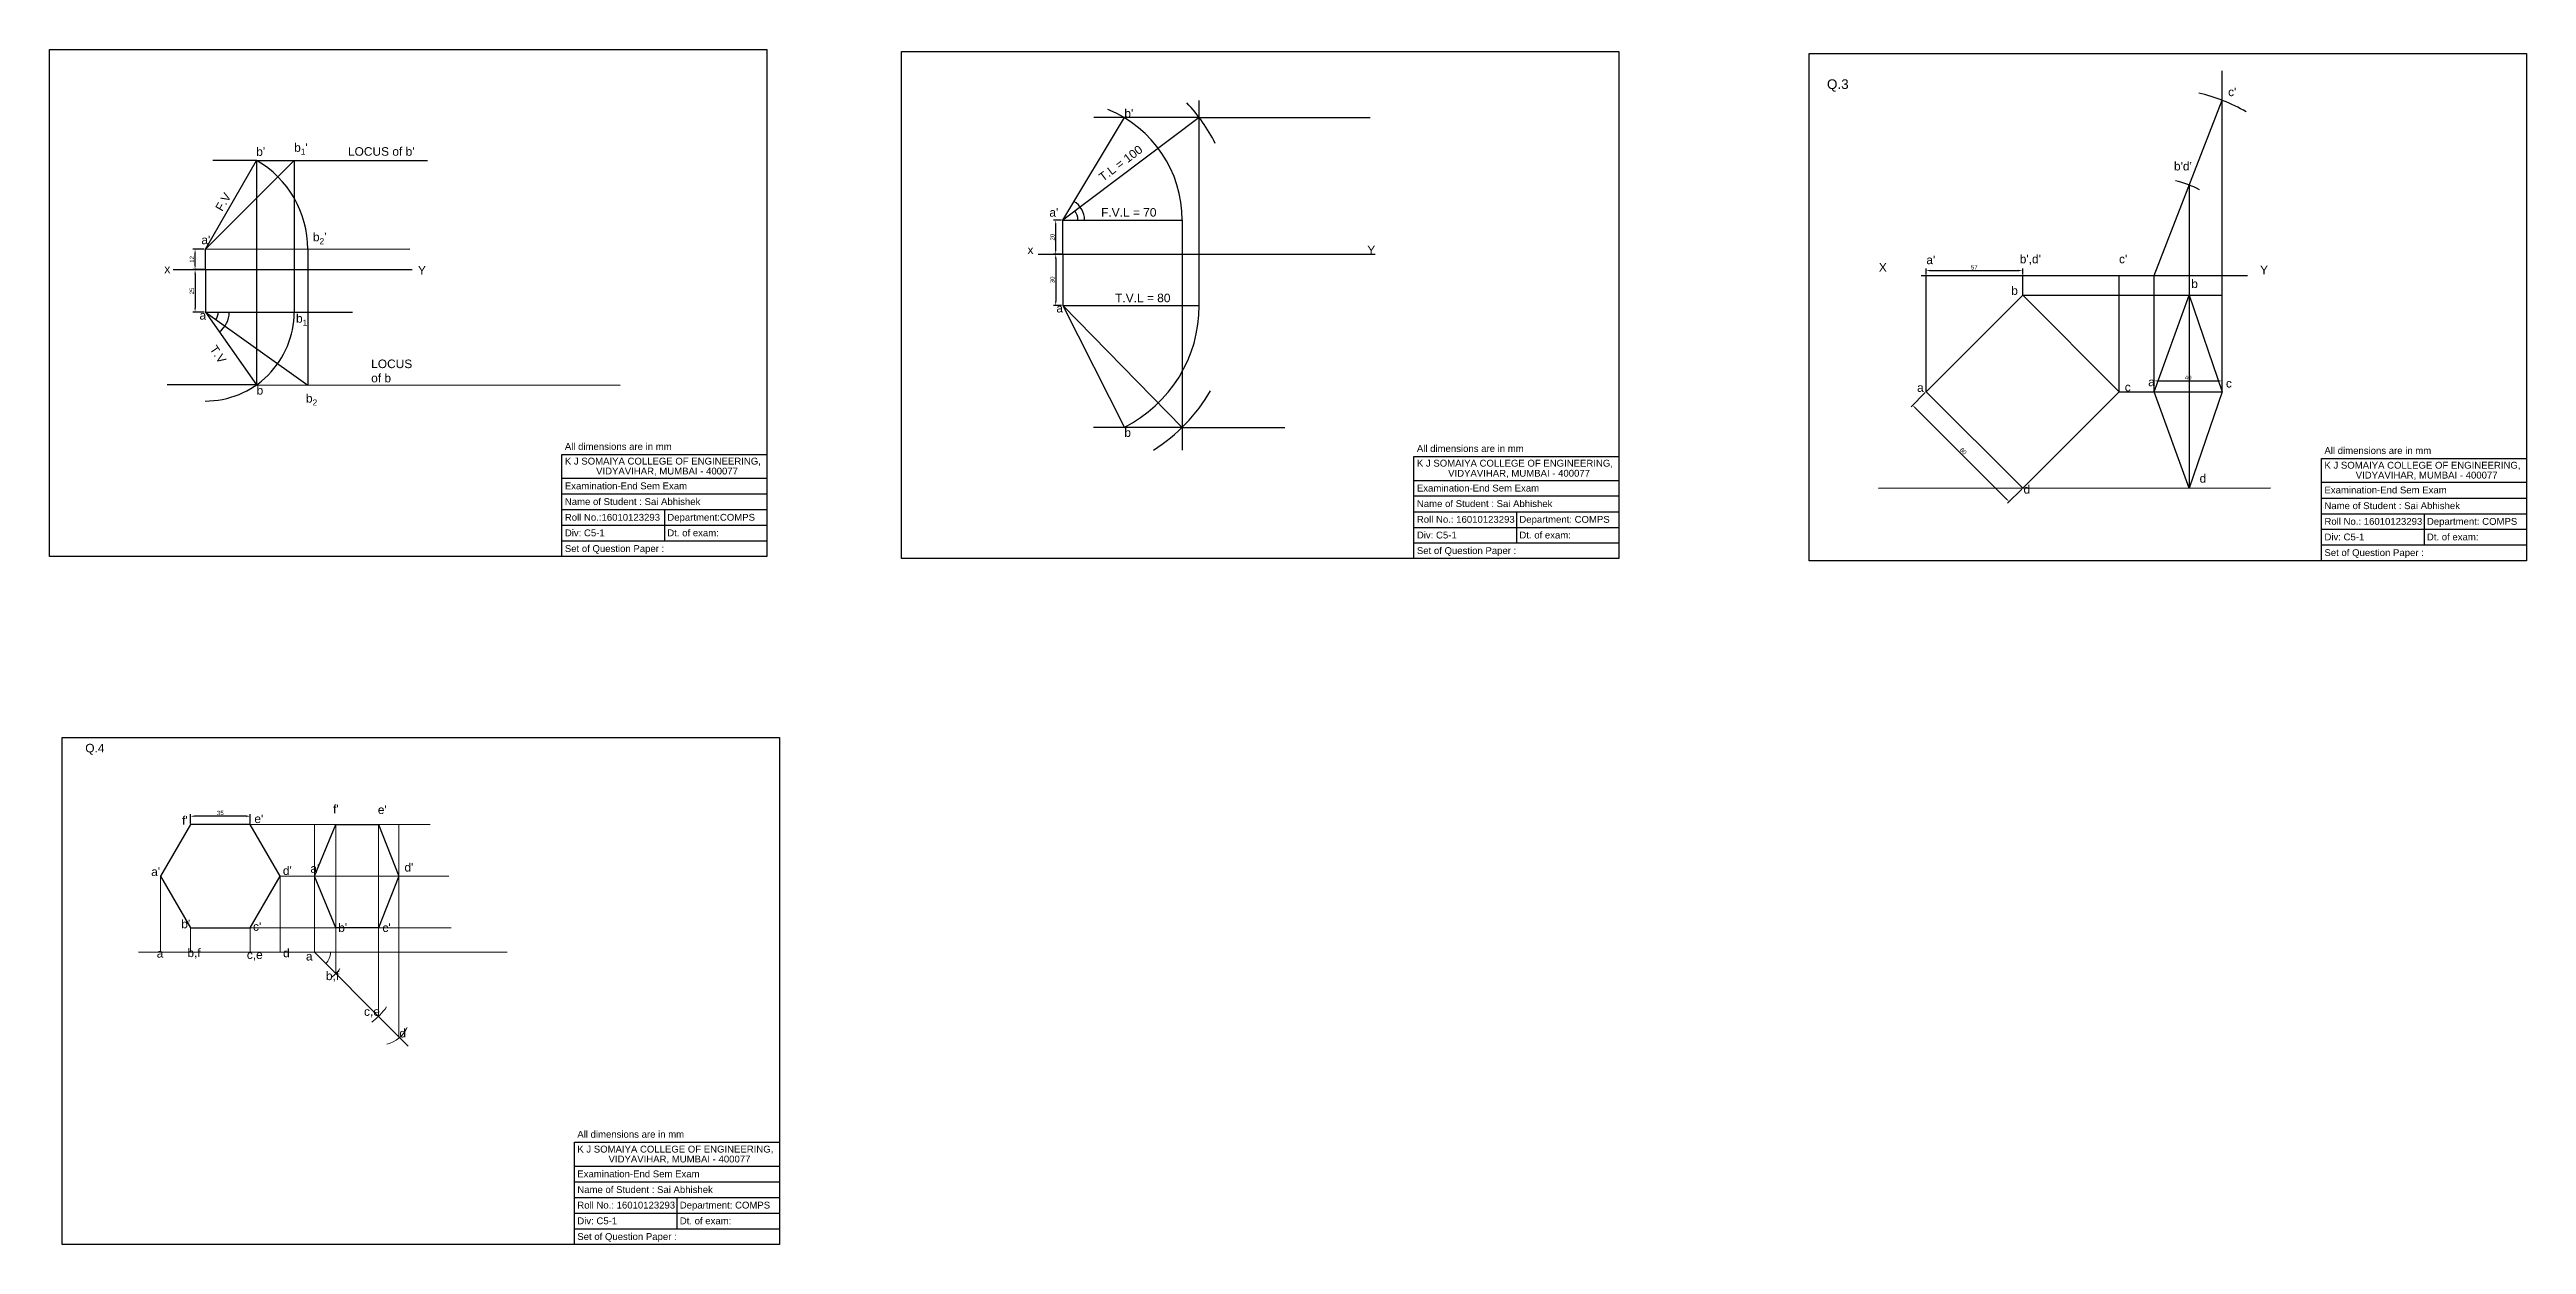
# Model space of a CAD drawing. Header units: millimetres. Extents: x 2171 to 3622, y 1468 to 2168.
import ezdxf
from ezdxf.enums import TextEntityAlignment as Align

# ---------------------------------------------------------------- set-up
doc = ezdxf.new("R2010")
doc.units = ezdxf.units.MM
doc.styles.get("Standard").update_dxf_attribs({"font": 'arial.ttf'})
doc.dimstyles.new('ISO-25', dxfattribs={"dimtxt": 2.5, "dimasz": 2.5, "dimexe": 1.25, "dimexo": 0.625, "dimtad": 1, "dimdec": 0, "dimtxsty": 'Standard', "dimcen": 2.5, "dimadec": 0, "dimazin": 0, "dimtfac": 1, "dimtdec": 0, "dimtmove": 0, "dimatfit": 3, "dimfxl": 1, "dimarcsym": 0})

# ---------------------------------------------------------------- blocks, each defined once
blk = doc.blocks.new('*D1')
at = {"color": 0, "lineweight": -2, "transparency": 16777216}
for p, q in [((2763.9, 2068.5), (2759.2, 2068.5)), ((2760.4, 2051), (2760.4, 2066)), ((2763.9, 2048.5), (2759.2, 2048.5))]:
    blk.add_line(p, q, dxfattribs=at)
at = {"color": 0, "transparency": 16777216}
for points in [[(2760, 2066), (2760.8, 2066), (2760.4, 2068.5)], [(2760, 2051), (2760.8, 2051), (2760.4, 2048.5)]]:
    blk.add_solid(points, dxfattribs=at)
at = {"layer": 'Defpoints', "color": 0, "transparency": 16777216}
for p in [(2760.4, 2068.5), (2764.5, 2068.5), (2764.5, 2048.5)]:
    blk.add_point(p, dxfattribs=at)
at = {"color": 0, "transparency": 16777216, "insert": (2758.5, 2058.5), "char_height": 2.5, "attachment_point": 5, "rotation": 90}
blk.add_mtext('20', dxfattribs=at)
blk = doc.blocks.new('*D2')
at = {"color": 0, "lineweight": -2, "transparency": 16777216}
for p, q in [((2763.9, 2048.5), (2759.2, 2048.5)), ((2760.4, 2046), (2760.4, 2021)), ((2763.9, 2018.5), (2759.2, 2018.5))]:
    blk.add_line(p, q, dxfattribs=at)
at = {"color": 0, "transparency": 16777216}
for points in [[(2760, 2046), (2760.9, 2046), (2760.4, 2048.5)], [(2760, 2021), (2760.9, 2021), (2760.4, 2018.5)]]:
    blk.add_solid(points, dxfattribs=at)
at = {"layer": 'Defpoints', "color": 0, "transparency": 16777216}
for p in [(2764.5, 2048.5), (2760.4, 2018.5), (2764.5, 2018.5)]:
    blk.add_point(p, dxfattribs=at)
at = {"color": 0, "transparency": 16777216, "insert": (2758.5, 2033.5), "char_height": 2.5, "attachment_point": 5, "rotation": 90}
blk.add_mtext('30', dxfattribs=at)
blk = doc.blocks.new('*D3')
at = {"color": 0, "lineweight": -2, "transparency": 16777216}
for p, q in [((2261.9, 2039.5), (2255.2, 2039.5)), ((2256.5, 2037), (2256.5, 2017)), ((2261.9, 2014.5), (2255.2, 2014.5))]:
    blk.add_line(p, q, dxfattribs=at)
at = {"color": 0, "transparency": 16777216}
for points in [[(2256.1, 2037), (2256.9, 2037), (2256.5, 2039.5)], [(2256.1, 2017), (2256.9, 2017), (2256.5, 2014.5)]]:
    blk.add_solid(points, dxfattribs=at)
at = {"layer": 'Defpoints', "color": 0, "transparency": 16777216}
for p in [(2262.5, 2039.5), (2256.5, 2014.5), (2262.5, 2014.5)]:
    blk.add_point(p, dxfattribs=at)
at = {"color": 0, "transparency": 16777216, "insert": (2254.6, 2027), "char_height": 2.5, "attachment_point": 5, "rotation": 90}
blk.add_mtext('25', dxfattribs=at)
blk = doc.blocks.new('*D4')
at = {"color": 0, "lineweight": -2, "transparency": 16777216}
for p, q in [((2261.9, 2051.5), (2255.2, 2051.5)), ((2256.5, 2042), (2256.5, 2049)), ((2261.9, 2039.5), (2255.2, 2039.5))]:
    blk.add_line(p, q, dxfattribs=at)
at = {"color": 0, "transparency": 16777216}
for points in [[(2256.1, 2049), (2256.9, 2049), (2256.5, 2051.5)], [(2256.1, 2042), (2256.9, 2042), (2256.5, 2039.5)]]:
    blk.add_solid(points, dxfattribs=at)
at = {"layer": 'Defpoints', "color": 0, "transparency": 16777216}
for p in [(2256.5, 2051.5), (2262.5, 2051.5), (2262.5, 2039.5)]:
    blk.add_point(p, dxfattribs=at)
at = {"color": 0, "transparency": 16777216, "insert": (2254.6, 2045.5), "char_height": 2.5, "attachment_point": 5, "rotation": 90}
blk.add_mtext('12', dxfattribs=at)
blk = doc.blocks.new('*D6')
at = {"color": 0, "lineweight": -2, "transparency": 16777216}
for p, q in [((3269.6, 1967.5), (3261.3, 1959.2)), ((3316.9, 1905.3), (3263.9, 1958.3)), ((3326.1, 1910.9), (3317.8, 1902.6))]:
    blk.add_line(p, q, dxfattribs=at)
at = {"color": 0, "transparency": 16777216}
for points in [[(3264.2, 1958.6), (3263.6, 1958), (3262.1, 1960.1)], [(3317.2, 1905.6), (3316.6, 1905), (3318.7, 1903.5)]]:
    blk.add_solid(points, dxfattribs=at)
at = {"layer": 'Defpoints', "color": 0, "transparency": 16777216}
for p in [(3262.1, 1960.1), (3270, 1967.9), (3326.6, 1911.4)]:
    blk.add_point(p, dxfattribs=at)
at = {"color": 0, "transparency": 16777216, "insert": (3291.8, 1933.1), "char_height": 2.5, "attachment_point": 5, "rotation": 315}
blk.add_mtext('80', dxfattribs=at)
blk = doc.blocks.new('*D7')
at = {"color": 0, "lineweight": -2, "transparency": 16777216}
for p, q in [((3403.5, 1968.5), (3403.5, 1975.6)), ((3406, 1974.3), (3441, 1974.3)), ((3443.5, 1968.5), (3443.5, 1975.6))]:
    blk.add_line(p, q, dxfattribs=at)
at = {"color": 0, "transparency": 16777216}
for points in [[(3406, 1974.7), (3406, 1973.9), (3403.5, 1974.3)], [(3441, 1974.7), (3441, 1973.9), (3443.5, 1974.3)]]:
    blk.add_solid(points, dxfattribs=at)
at = {"layer": 'Defpoints', "color": 0, "transparency": 16777216}
for p in [(3443.5, 1974.3), (3403.5, 1967.9), (3443.5, 1967.9)]:
    blk.add_point(p, dxfattribs=at)
at = {"color": 0, "transparency": 16777216, "insert": (3423.5, 1976.2), "char_height": 2.5, "attachment_point": 5}
blk.add_mtext('40', dxfattribs=at)
blk = doc.blocks.new('*D8')
at = {"color": 0, "lineweight": -2, "transparency": 16777216}
for p, q in [((3270, 2036.7), (3270, 2040.2)), ((3272.5, 2038.9), (3324.1, 2038.9)), ((3326.6, 2036.7), (3326.6, 2040.2))]:
    blk.add_line(p, q, dxfattribs=at)
at = {"color": 0, "transparency": 16777216}
for points in [[(3272.5, 2039.4), (3272.5, 2038.5), (3270, 2038.9)], [(3324.1, 2039.4), (3324.1, 2038.5), (3326.6, 2038.9)]]:
    blk.add_solid(points, dxfattribs=at)
at = {"layer": 'Defpoints', "color": 0, "transparency": 16777216}
for p in [(3270, 2036.1), (3326.6, 2038.9), (3326.6, 2036.1)]:
    blk.add_point(p, dxfattribs=at)
at = {"color": 0, "transparency": 16777216, "insert": (3298.3, 2040.8), "char_height": 2.5, "attachment_point": 5}
blk.add_mtext('57', dxfattribs=at)
blk = doc.blocks.new('*D13')
at = {"color": 0, "lineweight": -2, "transparency": 16777216}
for p, q in [((2253.8, 1715.1), (2253.8, 1720.6)), ((2286.3, 1719.3), (2256.3, 1719.3)), ((2288.8, 1715.1), (2288.8, 1720.6))]:
    blk.add_line(p, q, dxfattribs=at)
at = {"color": 0, "lineweight": 9, "transparency": 16777216}
for points in [[(2256.3, 1719.8), (2256.3, 1718.9), (2253.8, 1719.3)], [(2286.3, 1719.8), (2286.3, 1718.9), (2288.8, 1719.3)]]:
    blk.add_solid(points, dxfattribs=at)
at = {"layer": 'Defpoints', "color": 0, "lineweight": 9, "transparency": 16777216}
for p in [(2253.8, 1719.3), (2253.8, 1714.5), (2288.8, 1714.5)]:
    blk.add_point(p, dxfattribs=at)
at = {"color": 0, "lineweight": 9, "transparency": 16777216, "insert": (2271.3, 1721.2), "char_height": 2.5, "attachment_point": 5}
blk.add_mtext('35', dxfattribs=at)

msp = doc.modelspace()

# ---------------------------------------------------------------- linework, layer by layer
for p, q in [((2171.3, 2168.4), (2591.3, 2168.4)), ((2171.3, 1871.4), (2171.3, 2168.4)), ((2591.3, 2168.4), (2591.3, 1871.4)), ((2670.2, 2167.2), (3090.2, 2167.2)), ((2670.2, 1870.2), (2670.2, 2167.2)), ((3090.2, 2167.2), (3090.2, 1870.2)), ((3201.6, 2166), (3621.6, 2166)), ((3201.6, 1869), (3201.6, 2166)), ((3621.6, 2166), (3621.6, 1869)), ((3443.5, 2138.8), (3443.5, 2155.9)), ((2844.5, 2018.5), (2844.5, 2138.5)), ((3443.5, 1967.9), (3443.5, 2138.8)), ((2844.5, 2128.5), (2764.5, 2068.5)), ((2764.5, 2068.5), (2800.6, 2128.5)), ((2844.5, 2128.5), (2782.7, 2128.5)), ((2844.5, 2128.5), (2944.5, 2128.5)), ((2844.5, 2128.5), (2944.5, 2128.5)), ((2844.5, 2128.5), (2944.5, 2128.5)), ((2262.5, 2051.5), (2314.5, 2103.5)), ((2262.5, 2051.5), (2292.5, 2103.4)), ((2292.5, 2103.4), (2266.8, 2103.5)), ((2292.5, 2103.4), (2292.4, 1972)), ((2292.5, 2103.4), (2392.5, 2103.4)), ((2314.5, 2103.4), (2314.5, 2103.4)), ((2314.5, 2103.4), (2314.5, 2103.4)), ((2314.5, 2103.4), (2314.5, 2014.5)), ((3424.1, 2089), (3424.1, 1967.9)), ((2764.5, 2048.5), (2764.5, 2068.5)), ((2764.5, 2068.5), (2834.5, 2068.5)), ((2834.5, 2068.5), (2834.5, 1933.7)), ((2262.5, 2051.5), (2382.2, 2051.6)), ((2262.5, 2039.5), (2262.5, 2051.5)), ((2322.5, 2051.5), (2322.5, 2014.5)), ((2750.1, 2048.5), (2947.5, 2048.5)), ((2764.5, 2048.5), (2764.5, 2018.5)), ((2243.7, 2039.5), (2383.7, 2039.5)), ((2262.5, 2039.5), (2262.5, 2014.5)), ((3267.1, 2036.1), (3458.2, 2036.1)), ((3270, 1967.9), (3270, 2036.1)), ((3326.6, 2024.5), (3326.6, 2036.1)), ((3383.1, 1967.9), (3383.1, 2036.1)), ((3383.1, 2036.1), (3383.1, 2036.1)), ((3403.5, 1967.9), (3403.5, 2036.1)), ((2764.5, 2018.5), (2844.5, 2018.5)), ((2834.5, 1947.1), (2764.5, 2018.5)), ((2764.5, 2018.5), (2800.6, 1947.1)), ((2844.5, 2018.5), (2844.5, 2018.5)), ((3326.6, 2024.5), (3443.5, 2024.5)), ((2262.5, 2014.5), (2314.5, 2014.5)), ((2262.5, 2014.5), (2322.5, 1971.9)), ((2262.5, 2014.5), (2292.4, 1972)), ((2314.5, 2014.5), (2348.7, 2014.5)), ((2322.5, 2014.5), (2322.5, 1971.9)), ((2292.4, 1972), (2240.2, 1972)), ((2292.4, 1972), (2505.3, 1971.8)), ((3383.1, 1967.9), (3403.5, 1967.9)), ((3403.5, 1967.9), (3443.5, 1967.9)), ((3424.1, 1967.9), (3424.1, 1911.5)), ((2834.5, 1947.1), (2782.6, 1947.1)), ((2800.6, 1947.1), (2800.6, 1946.9)), ((2834.5, 1947.1), (2894.6, 1947.1)), ((2471.3, 1931.2), (2591.3, 1931.2)), ((2471.3, 1871.4), (2471.3, 1931.2)), ((2970.2, 1930), (3090.2, 1930)), ((2970.2, 1870.2), (2970.2, 1930)), ((2471.3, 1917.3), (2591.3, 1917.3)), ((2591.3, 1926.4), (2591.3, 1871.4)), ((2970.2, 1916), (3090.2, 1916)), ((3090.2, 1925.2), (3090.2, 1870.2)), ((3501.6, 1928.8), (3621.6, 1928.8)), ((3501.6, 1869), (3501.6, 1928.8)), ((3501.6, 1914.9), (3621.6, 1914.9)), ((3621.6, 1924), (3621.6, 1869)), ((2471.3, 1908.1), (2591.3, 1908.1)), ((2970.2, 1906.9), (3090.2, 1906.9)), ((3326.6, 1911.4), (3242.2, 1911.2)), ((3326.6, 1911.4), (3471.7, 1911.6)), ((3501.6, 1905.7), (3621.6, 1905.7)), ((2471.3, 1898.9), (2591.3, 1898.9)), ((2471.3, 1889.8), (2591.3, 1889.8)), ((2531.3, 1898.9), (2531.3, 1880.6)), ((2970.2, 1897.7), (3090.2, 1897.7)), ((2970.2, 1888.5), (3090.2, 1888.5)), ((3030.2, 1897.7), (3030.2, 1879.4)), ((3501.6, 1896.5), (3621.6, 1896.5)), ((3501.6, 1887.4), (3621.6, 1887.4)), ((3561.6, 1896.5), (3561.6, 1878.2)), ((2591.3, 1871.4), (2171.3, 1871.4)), ((2471.3, 1880.6), (2591.3, 1880.6)), ((2591.3, 1871.4), (2471.3, 1871.4)), ((2970.2, 1879.4), (3090.2, 1879.4)), ((3501.6, 1878.2), (3621.6, 1878.2)), ((3090.2, 1870.2), (2670.2, 1870.2)), ((3090.2, 1870.2), (2970.2, 1870.2)), ((3621.6, 1869), (3201.6, 1869)), ((3621.6, 1869), (3501.6, 1869)), ((2178.6, 1765.5), (2598.6, 1765.5)), ((2178.6, 1468.5), (2178.6, 1765.5)), ((2598.6, 1765.5), (2598.6, 1468.5)), ((2478.6, 1528.3), (2598.6, 1528.3)), ((2478.6, 1468.5), (2478.6, 1528.3)), ((2598.6, 1523.5), (2598.6, 1468.5)), ((2478.6, 1514.3), (2598.6, 1514.3)), ((2478.6, 1505.1), (2598.6, 1505.1)), ((2478.6, 1496), (2598.6, 1496)), ((2538.6, 1496), (2538.6, 1477.6)), ((2478.6, 1486.8), (2598.6, 1486.8)), ((2598.6, 1468.5), (2178.6, 1468.5)), ((2478.6, 1477.6), (2598.6, 1477.6)), ((2598.6, 1468.5), (2478.6, 1468.5))]:
    msp.add_line(p, q)
at = {"linetype": 'Continuous', "lineweight": 30}
for p, q in [((3403.5, 2036.1), (3443.5, 2138.8)), ((3270, 2036.1), (3383.1, 2036.1)), ((3403.5, 1967.9), (3424.1, 2024.5)), ((3424.1, 2024.5), (3443.5, 1967.9)), ((3424.1, 1911.5), (3403.5, 1967.9)), ((3443.5, 1967.9), (3424.1, 1911.5)), ((2326.4, 1684.2), (2338.9, 1714.5)), ((2338.9, 1714.5), (2363.8, 1714.5)), ((2363.8, 1714.5), (2375.8, 1684.2)), ((2338.9, 1653.9), (2326.4, 1684.2)), ((2375.8, 1684.2), (2363.8, 1653.9)), ((2363.8, 1653.9), (2338.9, 1653.9)), ((2326.4, 1639.6), (2369.4, 1596.5)), ((2369.4, 1596.5), (2381.2, 1584.7))]:
    msp.add_line(p, q, dxfattribs=at)
at = {"lineweight": 9}
for p, q in [((2288.8, 1714.5), (2394.2, 1714.5)), ((2326.4, 1684.2), (2326.4, 1714.5)), ((2326.4, 1684.2), (2338.9, 1714.5)), ((2338.9, 1627.1), (2338.9, 1714.5)), ((2338.9, 1714.5), (2363.8, 1714.5)), ((2363.8, 1602.1), (2363.8, 1714.5)), ((2375.8, 1589.2), (2375.8, 1714.5)), ((2236.3, 1684.2), (2236.3, 1639.6)), ((2306.3, 1684.2), (2306.3, 1639.6)), ((2306.3, 1684.2), (2326.4, 1684.2)), ((2326.4, 1684.2), (2326.4, 1639.6)), ((2326.4, 1684.2), (2405, 1684.2)), ((2253.8, 1653.9), (2253.8, 1639.6)), ((2288.8, 1653.9), (2288.8, 1639.6)), ((2288.8, 1653.9), (2406.5, 1653.9)), ((2223.4, 1639.6), (2439.3, 1639.6))]:
    msp.add_line(p, q, dxfattribs=at)
at = {"linetype": 'Continuous', "lineweight": 30}
for points in [[(3270, 1967.9), (3326.6, 2024.5), (3383.1, 1967.9), (3326.6, 1911.4)], [(2253.8, 1714.5), (2236.3, 1684.2), (2253.8, 1653.9), (2288.8, 1653.9), (2306.3, 1684.2), (2288.8, 1714.5)]]:
    msp.add_lwpolyline(points, close=True, dxfattribs=at)
for centre, radius, start, end in [((2764.5, 2068.5), 70, 0, 67.7272), ((2764.5, 2068.5), 100, 26.7112, 43.3459), ((3403.5, 2036.1), 110, 60.5827, 76.243), ((2262.5, 2051.5), 60, 0.0337, 60), ((3403.5, 2036.1), 56.8, 62.0083, 77.2299), ((2764.5, 2068.5), 12.8, 0, 58.9973), ((2764.5, 2068.5), 8.89, 0, 36.8699), ((2764.5, 2018.5), 80, 296.7295, 360), ((2262.5, 2014.5), 52, 269.7957, 360), ((2262.5, 2014.5), 7.54, 324.6473, 0), ((2262.5, 2014.5), 14, 305.1033, 360), ((2764.5, 2018.5), 100, 302.0804, 330.0282)]:
    msp.add_arc(centre, radius, start, end)
at = {"lineweight": 9}
for centre, radius, start, end in [((2326.4, 1639.6), 9.38, 314.9633, 360), ((2326.4, 1639.6), 17.7, 303.741, 327.513), ((2326.4, 1639.6), 53, 309.2932, 322.8876), ((2364.6, 1602.9), 17.7, 283.6982, 335.3367)]:
    msp.add_arc(centre, radius, start, end, dxfattribs=at)

# ---------------------------------------------------------------- texts
for s, height, p in [('Q.3', 5.65, (3212, 2145.3)), ("b'", 5, (2800.6, 2128.5)), ("c'", 5, (3446.9, 2141.1)), ("b'", 5, (2292.3, 2106.1)), ("b'd'", 5, (3415.2, 2097.6)), ("a'", 5, (2756.7, 2070.5)), ('F.V.L = 70', 5, (2787, 2070.5)), ("a'", 5, (2260.2, 2054.4)), ('x', 5, (2743.9, 2048.6)), ("a'", 5, (3270.2, 2042.7)), ("b',d'", 5, (3324.9, 2043.2)), ("c'", 5, (3383, 2043.2)), ('b', 5, (3425.3, 2028.7)), ('a', 5, (2760.8, 2014.4)), ('T.V.L = 80', 5, (2795.2, 2020.4)), ('b', 5, (3319.9, 2024.7)), ('a', 5, (2259.1, 2010.2)), ('a', 5, (3400.1, 1971.2)), ('c', 5, (3445.6, 1970.4)), ('b', 5, (2292.5, 1966.3)), ('a', 5, (3264.8, 1967.9)), ('c', 5, (3386.4, 1968.2)), ('b', 5, (2800.6, 1941.5)), ('All dimensions are in mm', 4.008, (2473, 1933.9)), ('K J SOMAIYA COLLEGE OF ENGINEERING, ', 4.008, (2473, 1925.3)), ('All dimensions are in mm', 4.008, (2971.9, 1932.7)), ('All dimensions are in mm', 4.008, (3503.3, 1931.5)), ('Examination-End Sem Exam', 4.008, (2473, 1910.8)), ('VIDYAVIHAR, MUMBAI - 400077', 4.008, (2491.3, 1919.5)), ('K J SOMAIYA COLLEGE OF ENGINEERING, ', 4.008, (2971.9, 1924.1)), ('VIDYAVIHAR, MUMBAI - 400077', 4.008, (2990.2, 1918.2)), ('d', 5, (3430.2, 1914.7)), ('K J SOMAIYA COLLEGE OF ENGINEERING, ', 4.008, (3503.3, 1922.9)), ('VIDYAVIHAR, MUMBAI - 400077', 4.008, (3521.6, 1917.1)), ('Name of Student : Sai Abhishek', 4.008, (2473, 1901.6)), ('Examination-End Sem Exam', 4.008, (2971.9, 1909.5)), ('Name of Student : Sai Abhishek', 4.008, (2971.9, 1900.4)), ('d', 5, (3327.1, 1908.3)), ('Examination-End Sem Exam', 4.008, (3503.3, 1908.4)), ('Name of Student : Sai Abhishek ', 4.008, (3503.3, 1899.2)), ('Roll No.:16010123293 ', 4.008, (2473, 1892.4)), ('Div: C5-1', 4.01, (2473, 1883.3)), ('Department:COMPS ', 4.008, (2533, 1892.4)), ('Dt. of exam:', 4.008, (2533, 1883.3)), ('Roll No.: 16010123293', 4.008, (2971.9, 1891.2)), ('Div: C5-1 ', 4.01, (2971.9, 1882)), ('Department: COMPS', 4.008, (3031.9, 1891.2)), ('Dt. of exam:', 4.008, (3031.9, 1882)), ('Roll No.: 16010123293 ', 4.008, (3503.3, 1890)), ('Department: COMPS ', 4.008, (3563.3, 1890)), ('Set of Question Paper : ', 4.008, (2473, 1874.1)), ('Set of Question Paper : ', 4.008, (2971.9, 1872.9)), ('Set of Question Paper : ', 4.008, (3503.3, 1871.7)), ('Div: C5-1 ', 4.01, (3503.3, 1880.9)), ('Dt. of exam:', 4.008, (3563.3, 1880.9)), ('All dimensions are in mm', 4.008, (2480.3, 1531)), ('K J SOMAIYA COLLEGE OF ENGINEERING, ', 4.008, (2480.3, 1522.3)), ('Examination-End Sem Exam', 4.008, (2480.3, 1507.8)), ('VIDYAVIHAR, MUMBAI - 400077', 4.008, (2498.6, 1516.5)), ('Name of Student : Sai Abhishek ', 4.008, (2480.3, 1498.6)), ('Roll No.: 16010123293 ', 4.008, (2480.3, 1489.5)), ('Div: C5-1 ', 4.01, (2480.3, 1480.3)), ('Department: COMPS ', 4.008, (2540.3, 1489.5)), ('Dt. of exam:', 4.008, (2540.3, 1480.3)), ('Set of Question Paper : ', 4.008, (2480.3, 1471.1))]:
    msp.add_text(s, height=height).set_placement(p)
for s, rotation, p in [('T.L = 100', 37, (2788.1, 2090.9)), ('F.V', 60, (2272.4, 2073.2)), ('T.V', 304, (2264.8, 1993))]:
    msp.add_text(s, height=5, rotation=rotation).set_placement(p)
msp.add_text('Y', height=5).set_placement((2947.5, 2048.5), align=Align.RIGHT)
for s, p in [('Q.4', (2192.2, 1756.7)), ("f'", (2337.3, 1721)), ("f'", (2248.9, 1714.4)), ("e'", (2291.2, 1715.3)), ("e'", (2363.5, 1720.6)), ("a'", (2230.8, 1684.3)), ("d'", (2307.9, 1684.9)), ("a'", (2324, 1686.2)), ("d'", (2379.1, 1686.9)), ("b'", (2248.4, 1653.7)), ("c'", (2290.4, 1652.2)), ("b'", (2340.3, 1651.5)), ("c'", (2366.2, 1651.5)), ('a', (2234, 1636.5)), ('b,f', (2252, 1636.8)), ('c,e', (2286.8, 1635.7)), ('d', (2308, 1636.7)), ('a', (2321.4, 1634.8)), ('b,f', (2333.1, 1623.3)), ('c,e', (2355.4, 1602.4)), ('d', (2376.1, 1589.7))]:
    msp.add_text(s, height=5, dxfattribs=at).set_placement(p)
at = {"char_height": 5, "attachment_point": 1}
for s, width, heights, insert in [("\\A1;b{\\H0.7x;\\S^ 1;}'", 1.114, [0], (2314.5, 2113.5)), ("\\A1;b{\\H0.7x;\\S^ 2;}'", 14.611, [0], (2325.5, 2061.1)), ('x', 11.791, [0], (2238.5, 2042.4)), ('Y', 11.325, [5], (2387, 2041.6)), ('\\A1;b{\\H0.7x;\\S^ 1;}', 8.031, [0], (2315.6, 2013.4)), ('LOCUS of b', 14.485, [0], (2359.6, 1986.8)), ('\\A1;b{\\H0.7x;\\S^ 2;}', 12.906, [0], (2321.4, 1966.6))]:
    msp.add_mtext_dynamic_manual_height_columns(s, width=width, gutter_width=25, heights=heights, dxfattribs=dict(at, insert=insert))
at = {"insert": (2346, 2111.2), "char_height": 5, "attachment_point": 1}
msp.add_mtext("LOCUS of b'", dxfattribs=at)
at = {"lineweight": 9, "char_height": 5, "attachment_point": 1}
for s, width, insert in [('X', 10.19, (3242.4, 2043.3)), ('Y', 7.643, (3465.6, 2041.8))]:
    msp.add_mtext_dynamic_manual_height_columns(s, width=width, gutter_width=25, heights=[0], dxfattribs=dict(at, insert=insert))

# ---------------------------------------------------------------- dimensions: what is measured, and where the dimension line sits
dim = msp.add_linear_dim(base=(2760.4, 2068.5), p1=(2764.5, 2048.5), p2=(2764.5, 2068.5), angle=90, dimstyle='ISO-25')
dim.commit()
dim.dimension.update_dxf_attribs({"geometry": '*D1', "text_midpoint": (2760.4, 2058.5), "dimtype": 160})
for base, p1, p2, picture, middle in [((2256.5, 2051.5), (2262.5, 2039.5), (2262.5, 2051.5), '*D4', (2254.6, 2045.5)), ((2760.4, 2018.5), (2764.5, 2048.5), (2764.5, 2018.5), '*D2', (2758.5, 2033.5)), ((2256.5, 2014.5), (2262.5, 2039.5), (2262.5, 2014.5), '*D3', (2254.6, 2027))]:
    dim = msp.add_linear_dim(base=base, p1=p1, p2=p2, angle=90, dimstyle='ISO-25')
    dim.commit()
    dim.dimension.update_dxf_attribs({"geometry": picture, "text_midpoint": middle})
for base, p1, p2, picture, middle in [((3326.6, 2038.9), (3270, 2036.1), (3326.6, 2036.1), '*D8', (3298.3, 2040.8)), ((3443.5, 1974.3), (3403.5, 1967.9), (3443.5, 1967.9), '*D7', (3423.5, 1976.2))]:
    dim = msp.add_linear_dim(base=base, p1=p1, p2=p2, dimstyle='ISO-25')
    dim.commit()
    dim.dimension.update_dxf_attribs({"geometry": picture, "text_midpoint": middle})
dim = msp.add_aligned_dim(p1=(3326.6, 1911.4), p2=(3270, 1967.9), distance=11.1, dimstyle='ISO-25')
dim.commit()
dim.dimension.update_dxf_attribs({"geometry": '*D6', "text_midpoint": (3291.8, 1933.1)})
at = {"lineweight": 9}
dim = msp.add_linear_dim(base=(2253.8, 1719.3), p1=(2288.8, 1714.5), p2=(2253.8, 1714.5), dimstyle='ISO-25', dxfattribs=at)
dim.commit()
dim.dimension.update_dxf_attribs({"geometry": '*D13', "text_midpoint": (2271.3, 1721.2)})

doc.saveas('drawing.dxf')
